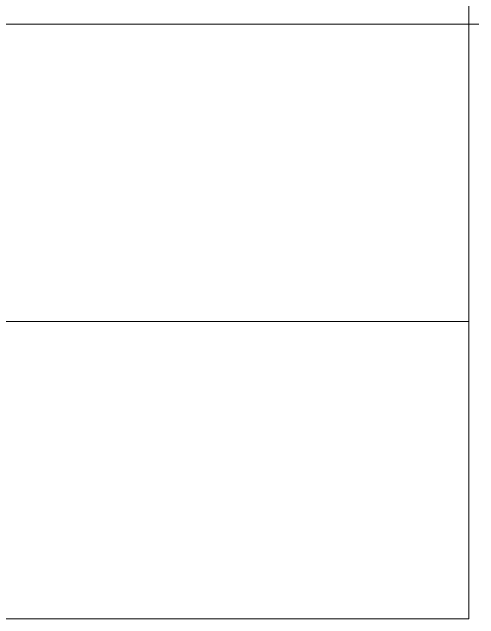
# Model space of a CAD drawing. Header units: millimetres. Extents: x 1434 to 4837, y 1889 to 4267.
# Drawn here: x 4688 to 4837.3, y 1889.5 to 2083.6 of the extents above; entities that cross this region are included whole.
import ezdxf

# ---------------------------------------------------------------- set-up
doc = ezdxf.new("R2010")
doc.units = ezdxf.units.MM
doc.header["$MEASUREMENT"] = 0
doc.layers.add('Domyślny', color=7, linetype='Continuous', true_color=0x000000)

msp = doc.modelspace()

# ---------------------------------------------------------------- linework, layer by layer
at = {"layer": 'Domyślny', "color": 18, "lineweight": 15, "true_color": 0x000000}
for p, q in [((4834.11, 1889.49), (4834.11, 4266.92)), ((4834.11, 2269.9), (4834.11, 1889.49)), ((3551.34, 2079.72), (4837.32, 2079.72)), ((3551.34, 1984.58), (4834.11, 1984.58)), ((4834.11, 1889.49), (1434.42, 1889.49)), ((4834.11, 1889.49), (3551.35, 1889.49))]:
    msp.add_line(p, q, dxfattribs=at)

doc.saveas('drawing.dxf')
